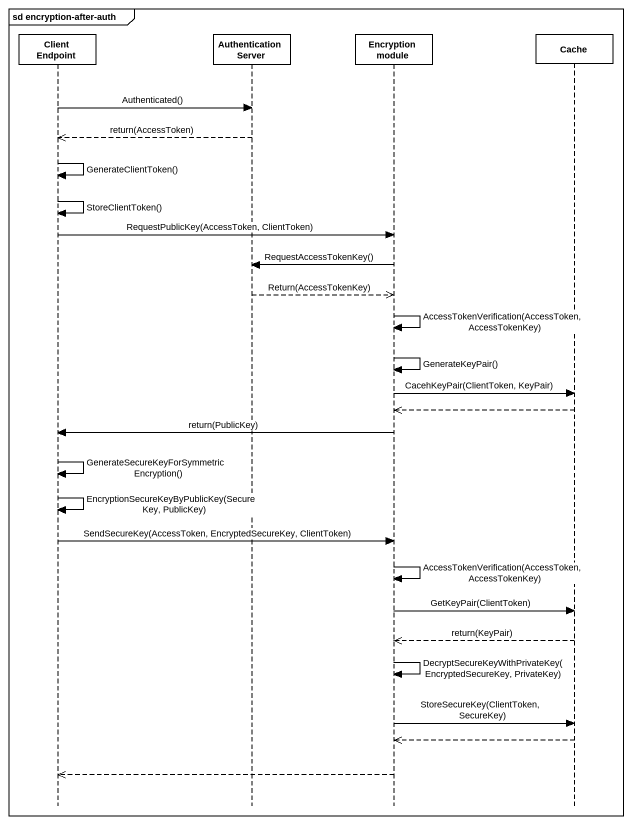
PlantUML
@startuml
mainframe sd encryption-after-auth
hide footbox
participant "Client Endpoint" as Client_Endpoint
participant "Authentication Server" as Authentication_Server
participant "Encryption module" as Encryption_module
participant Cache

Client_Endpoint -> Authentication_Server : Authenticated()
Authentication_Server -->> Client_Endpoint : return(AccessToken)
Client_Endpoint -> Client_Endpoint : GenerateClientToken()
Client_Endpoint -> Client_Endpoint : StoreClientToken()
Client_Endpoint -> Encryption_module : RequestPublicKey(AccessToken, ClientToken)
Encryption_module -> Authentication_Server : RequestAccessTokenKey()
Authentication_Server -->> Encryption_module : Return(AccessTokenKey)
Encryption_module -> Encryption_module : AccessTokenVerification(AccessToken, AccessTokenKey)
Encryption_module -> Encryption_module : GenerateKeyPair()
Encryption_module -> Cache : CacehKeyPair(ClientToken, KeyPair)
Cache -->> Encryption_module
Encryption_module -> Client_Endpoint : return(PublicKey)
Client_Endpoint -> Client_Endpoint : GenerateSecureKeyForSymmetricEncryption()
Client_Endpoint -> Client_Endpoint : EncryptionSecureKeyByPublicKey(SecureKey, PublicKey)
Client_Endpoint -> Encryption_module : SendSecureKey(AccessToken, EncryptedSecureKey, ClientToken)
Encryption_module -> Encryption_module : AccessTokenVerification(AccessToken, AccessTokenKey)
Encryption_module -> Cache : GetKeyPair(ClientToken)
Cache -->> Encryption_module : return(KeyPair)
Encryption_module -> Encryption_module : DecryptSecureKeyWithPrivateKey(EncryptedSecureKey, PrivateKey)
Encryption_module -> Cache : StoreSecureKey(ClientToken, SecureKey)
Cache -->> Encryption_module
Encryption_module -->> Client_Endpoint
@enduml
